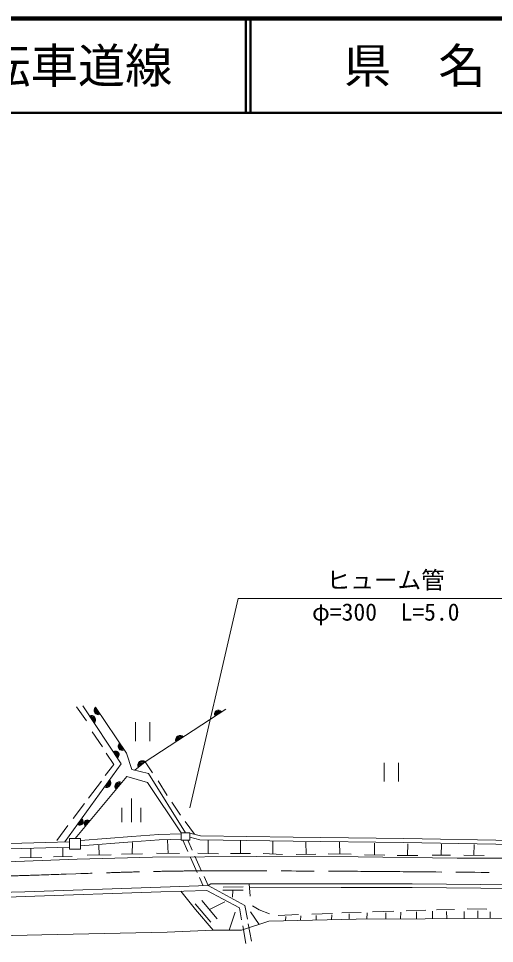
# Model space of a CAD drawing. Units: millimetres, scale not verified. Extents: x 40000 to 680000, y 20000 to 380000.
# Drawn here: x 273692 to 324062, y 282034 to 380000 of the extents above; entities that cross this region are included whole.
import ezdxf
from ezdxf.enums import TextEntityAlignment as Align

# ---------------------------------------------------------------- set-up
doc = ezdxf.new("R2010")
doc.units = ezdxf.units.MM
doc.header["$LTSCALE"] = 1000
doc.linetypes.add('CHAIN', pattern=[18.5, 12, -1.5, 3.5, -1.5])
for name, color, linetype, lineweight in [('M-BGD', 7, 'Continuous', 13), ('M-BMK', 2, 'CHAIN', 13), ('M-STR-HTXT', 7, 'Continuous', 13), ('M-TTL', 2, 'Continuous', 140), ('M-TTL-LINE', 7, 'Continuous', 50)]:
    doc.layers.add(name, color=color, linetype=linetype, lineweight=lineweight)
doc.layers.add('M-TTL-TXT', color=7, linetype='Continuous')
doc.styles.add('ＭＳ ゴシック', font='')
doc.styles.get('ＭＳ ゴシック').set_extended_font_data('MS Gothic')

# ---------------------------------------------------------------- blocks, each defined once
blk = doc.blocks.new('田')
at = {"color": 7, "linetype": 'Continuous', "lineweight": 13}
for p, q in [((-0.75, 1), (-0.75, -1)), ((0.75, -1), (0.75, 1))]:
    blk.add_line(p, q, dxfattribs=at)
blk = doc.blocks.new('荒地')
at = {"color": 7, "linetype": 'Continuous', "lineweight": 13}
for p, q in [((0, -1.25), (0, 1.25)), ((-1, 0.25), (-1, -1.25)), ((1, 0.25), (1, -1.25))]:
    blk.add_line(p, q, dxfattribs=at)

msp = doc.modelspace()

# ---------------------------------------------------------------- linework, layer by layer
at = {"layer": 'M-BGD'}
for p, q in [((280902, 305617), (279818, 307107)), ((284550, 301057), (280485, 307203)), ((281847, 307058), (285125, 302181)), ((287112, 301272), (295639, 306868)), ((282585, 302851), (281474, 304463)), ((283792, 301000), (282981, 302199)), ((285125, 302181), (285680, 300476)), ((278611, 292805), (284550, 301057)), ((282867, 299828), (283792, 301000)), ((286002, 300396), (287112, 301272)), ((287112, 301272), (287879, 300109)), ((285680, 300476), (287438, 300040)), ((287438, 300040), (291381, 293772)), ((279695, 293137), (285145, 299728)), ((281104, 297431), (282470, 299220)), ((285145, 299728), (287328, 299099)), ((287328, 299099), (290895, 293772)), ((288462, 299265), (289414, 297719)), ((279465, 295255), (280681, 296850)), ((289929, 297005), (290821, 295617)), ((291336, 294964), (292303, 293598)), ((277738, 292937), (278901, 294524)), ((279079, 292031), (279079, 293137)), ((280259, 293137), (279079, 293137)), ((280259, 292947), (285691, 293364)), ((280259, 292031), (280259, 293137)), ((285691, 293364), (288539, 293577)), ((285735, 292786), (288569, 292998)), ((288539, 293577), (290895, 293652)), ((288569, 292998), (290895, 293072)), ((289513, 291578), (289443, 292970)), ((290895, 292983), (290895, 293772)), ((290895, 293772), (291815, 293772)), ((290895, 292983), (291815, 292983)), ((291616, 291786), (291082, 292983)), ((292080, 291923), (291608, 292983)), ((291815, 292983), (291815, 293772)), ((291815, 293718), (292951, 293438)), ((291815, 293286), (292897, 293019)), ((292897, 293019), (302750, 292867)), ((292951, 293438), (302756, 293287)), ((293750, 291559), (293755, 292945)), ((302756, 293287), (314453, 293148)), ((314453, 293148), (326151, 292949)), ((269249, 292534), (279079, 292819)), ((269265, 291954), (279079, 292239)), ((274991, 291132), (274987, 292057)), ((278375, 291241), (278373, 292125)), ((279079, 292031), (280259, 292031)), ((280259, 292365), (285735, 292786)), ((282226, 291415), (282186, 292434)), ((285718, 291508), (285744, 292741)), ((297182, 291563), (297182, 292905)), ((300621, 291512), (300614, 292837)), ((302750, 292867), (314447, 292728)), ((304121, 291485), (304092, 292768)), ((307685, 291525), (307673, 292749)), ((311381, 291402), (311360, 292660)), ((314447, 292728), (326143, 292530)), ((314856, 291366), (314883, 292592)), ((318427, 291399), (318444, 292568)), ((321891, 291374), (321899, 292510)), ((279904, 290966), (269864, 290594)), ((276164, 291143), (273818, 291120)), ((279359, 291258), (277391, 291224)), ((287857, 291195), (279904, 290966)), ((283502, 291432), (280950, 291398)), ((286828, 291531), (284608, 291485)), ((298927, 291252), (287857, 291195)), ((290743, 291572), (288283, 291584)), ((292610, 289555), (291896, 291158)), ((293072, 289699), (292367, 291280)), ((294840, 291525), (292660, 291593)), ((298234, 291558), (296129, 291569)), ((309626, 291224), (298927, 291252)), ((301645, 291461), (299597, 291564)), ((305157, 291496), (303086, 291474)), ((308895, 291507), (306475, 291542)), ((320124, 291081), (309626, 291224)), ((312461, 291375), (310302, 291428)), ((315943, 291360), (313769, 291371)), ((319404, 291391), (317451, 291406)), ((330708, 291052), (320124, 291081)), ((322955, 291351), (320827, 291397)), ((293238, 288148), (292848, 289022)), ((293756, 288164), (293322, 289137)), ((288729, 288007), (293756, 288164)), ((294054, 288370), (293756, 288164)), ((293756, 288164), (297654, 286063)), ((298110, 288338), (294054, 288370)), ((295349, 287999), (297477, 288022)), ((298110, 288338), (307825, 288352)), ((298110, 288338), (298212, 287060)), ((307825, 288352), (315349, 288352)), ((315349, 288352), (326294, 288262)), ((274376, 287507), (258605, 287020)), ((274376, 287507), (288729, 288007)), ((274393, 287007), (288746, 287507)), ((288746, 287507), (293637, 287660)), ((292413, 285628), (290880, 287574)), ((293637, 287660), (297070, 285810)), ((295322, 287675), (297450, 287698)), ((296386, 287686), (296324, 286930)), ((298142, 287938), (307826, 287952)), ((307826, 287952), (315348, 287952)), ((315348, 287952), (326289, 287862)), ((274393, 287007), (258621, 286521)), ((294033, 284307), (292385, 286238)), ((294728, 284654), (293080, 286585)), ((293904, 285620), (295526, 286431)), ((297654, 286063), (297917, 284623)), ((294301, 283454), (292413, 285628)), ((295970, 283442), (296605, 285365)), ((297070, 285810), (297303, 284535)), ((299150, 284062), (298244, 285392)), ((298470, 286026), (299174, 285594)), ((299174, 285594), (300250, 285179)), ((301174, 285009), (303318, 285102)), ((304725, 285145), (306904, 285196)), ((307895, 285272), (309938, 285331)), ((308680, 284579), (308674, 285173)), ((310560, 284604), (310583, 285279)), ((311146, 285395), (313409, 285446)), ((312569, 284620), (312569, 285279)), ((314120, 284632), (314143, 285337)), ((314731, 285509), (316803, 285560)), ((315794, 284645), (315806, 285390)), ((317503, 285461), (317497, 284657)), ((317922, 285598), (319842, 285636)), ((318996, 285408), (319031, 284667)), ((320852, 285437), (320852, 284678)), ((321177, 285700), (323236, 285687)), ((322291, 284687), (322300, 285506)), ((323604, 284695), (323622, 285382)), ((297273, 283432), (300172, 284404)), ((298010, 284115), (298343, 282294)), ((300172, 284404), (309440, 284595)), ((301948, 284441), (301966, 284879)), ((303522, 284473), (303575, 284967)), ((305179, 284507), (305185, 285014)), ((306830, 284541), (306841, 285056)), ((309440, 284595), (316734, 284652)), ((316734, 284652), (325860, 284710)), ((276172, 282953), (289438, 283240)), ((289438, 283240), (294301, 283454)), ((294301, 283454), (297273, 283432)), ((297418, 283903), (297760, 282034)), ((261841, 282610), (276172, 282953))]:
    msp.add_line(p, q, dxfattribs=at)
for centre, radius, start, end in [((282146, 306714), 456, 131.0135, 296.79554), ((282137, 306707), 365, 131.0135, 296.79554), ((282128, 306701), 274, 131.0135, 296.79554), ((282118, 306695), 183, 131.0135, 296.79554), ((282109, 306688), 91.3, 131.0135, 296.79554), ((294833, 306331), 407, 34.28939, 212.26184), ((294832, 306332), 326, 34.28939, 212.26184), ((281387, 305728), 462, 311.18981, 115.76274), ((281397, 305734), 370, 311.18981, 115.76274), ((281408, 305741), 277, 311.18981, 115.76274), ((281418, 305748), 185, 311.18981, 115.76274), ((281428, 305755), 92.4, 311.18981, 115.76274), ((294832, 306333), 244, 34.28939, 212.26184), ((294831, 306335), 163, 34.28939, 212.26184), ((294830, 306336), 81.4, 34.28939, 212.26184), ((290803, 303582), 494, 44.2694, 202.28183), ((290793, 303598), 395, 44.2694, 202.28183), ((290783, 303614), 297, 44.2694, 202.28183), ((290772, 303630), 198, 44.2694, 202.28183), ((290762, 303645), 98.9, 44.2694, 202.28183), ((284670, 302916), 433, 128.27928, 299.52977), ((284665, 302912), 346, 128.27928, 299.52977), ((284659, 302909), 260, 128.27928, 299.52977), ((284654, 302905), 173, 128.27928, 299.52977), ((284649, 302901), 86.6, 128.27928, 299.52977), ((283960, 302031), 380, 296.69842, 122.66055), ((283956, 302029), 304, 296.69842, 122.66055), ((283953, 302027), 228, 296.69842, 122.66055), ((283949, 302025), 152, 296.69842, 122.66055), ((283946, 302023), 76, 296.69842, 122.66055), ((286790, 300919), 478, 47.67703, 208.91159), ((286781, 300931), 382, 47.67703, 208.91159), ((286771, 300944), 287, 47.67703, 208.91159), ((286761, 300956), 191, 47.67703, 208.91159), ((286752, 300968), 95.6, 47.67703, 208.91159), ((283002, 299028), 470, 242.86522, 45.65199), ((283014, 299020), 376, 242.86522, 45.65199), ((283025, 299011), 282, 242.86522, 45.65199), ((283037, 299003), 188, 242.86522, 45.65199), ((283048, 298995), 94.1, 242.86522, 45.65199), ((284382, 298661), 492, 61.13616, 219.67504), ((284368, 298673), 393, 61.13616, 219.67504), ((284354, 298685), 295, 61.13616, 219.67504), ((284340, 298696), 197, 61.13616, 219.67504), ((284326, 298708), 98.3, 61.13616, 219.67504), ((280172, 294933), 376, 230.65038, 57.86683), ((280168, 294936), 301, 230.65038, 57.86683), ((280164, 294939), 226, 230.65038, 57.86683), ((280160, 294941), 150, 230.65038, 57.86683), ((280156, 294944), 75.3, 230.65038, 57.86683), ((280981, 294769), 351, 42.37745, 238.43376), ((280988, 294763), 281, 42.37745, 238.43376), ((280996, 294757), 211, 42.37745, 238.43376), ((281004, 294751), 140, 42.37745, 238.43376), ((281011, 294745), 70.2, 42.37745, 238.43376)]:
    msp.add_arc(centre, radius, start, end, dxfattribs=at)
at = {"layer": 'M-BMK'}
msp.add_open_spline([(269496, 289098), (270840, 289135), (272184, 289174), (273528, 289213), (279068, 289373), (284606, 289618), (290147, 289699), (295248, 289773), (300350, 289719), (305451, 289699), (312794, 289670), (320136, 289583), (327478, 289527), (332541, 289488), (337604, 289458), (342667, 289413), (351221, 289337), (359774, 289266), (368327, 289152)], degree=3, knots=[0, 0, 0, 0, 1, 1, 1, 2, 2, 2, 3, 3, 3, 4, 4, 4, 5, 5, 5, 6, 6, 6, 6], dxfattribs=at)
at = {"layer": 'M-STR-HTXT'}
for p, q in [((291811, 296389), (296937, 318558)), ((296937, 318558), (328168, 318558))]:
    msp.add_line(p, q, dxfattribs=at)
at = {"layer": 'M-TTL'}
msp.add_line((680000, 380000), (40000, 380000), dxfattribs=at)
at = {"layer": 'M-TTL-LINE'}
for p, q in [((297750, 380000), (297750, 370000)), ((298250, 380000), (298250, 370000)), ((40000, 370000), (680000, 370000))]:
    msp.add_line(p, q, dxfattribs=at)

# ---------------------------------------------------------------- block references
at = {"layer": 'M-BGD', "xscale": 1000, "yscale": 1000}
for name, p in [('田', (286834, 304470)), ('田', (313138, 300185)), ('荒地', (285633, 296146))]:
    msp.add_blockref(name, p, dxfattribs=at)

# ---------------------------------------------------------------- texts
at = {"layer": 'M-STR-HTXT', "style": 'ＭＳ ゴシック'}
msp.add_text('ヒューム管', height=1833, dxfattribs=at).set_placement((312552, 319058), align=Align.BOTTOM_CENTER)
msp.add_text('φ=300  L=5.0', height=1833, dxfattribs=at).set_placement((312552, 318058), align=Align.TOP_CENTER)
at = {"layer": 'M-TTL-TXT', "style": 'ＭＳ ゴシック'}
msp.add_text('一般県道\u3000山口防府小郡自転車道線', height=3666, dxfattribs=at).set_placement((209969, 375000), align=Align.MIDDLE_LEFT)
msp.add_text('県\u3000名', height=3666, dxfattribs=at).set_placement((315625, 375000), align=Align.MIDDLE_CENTER)

doc.saveas('drawing.dxf')
